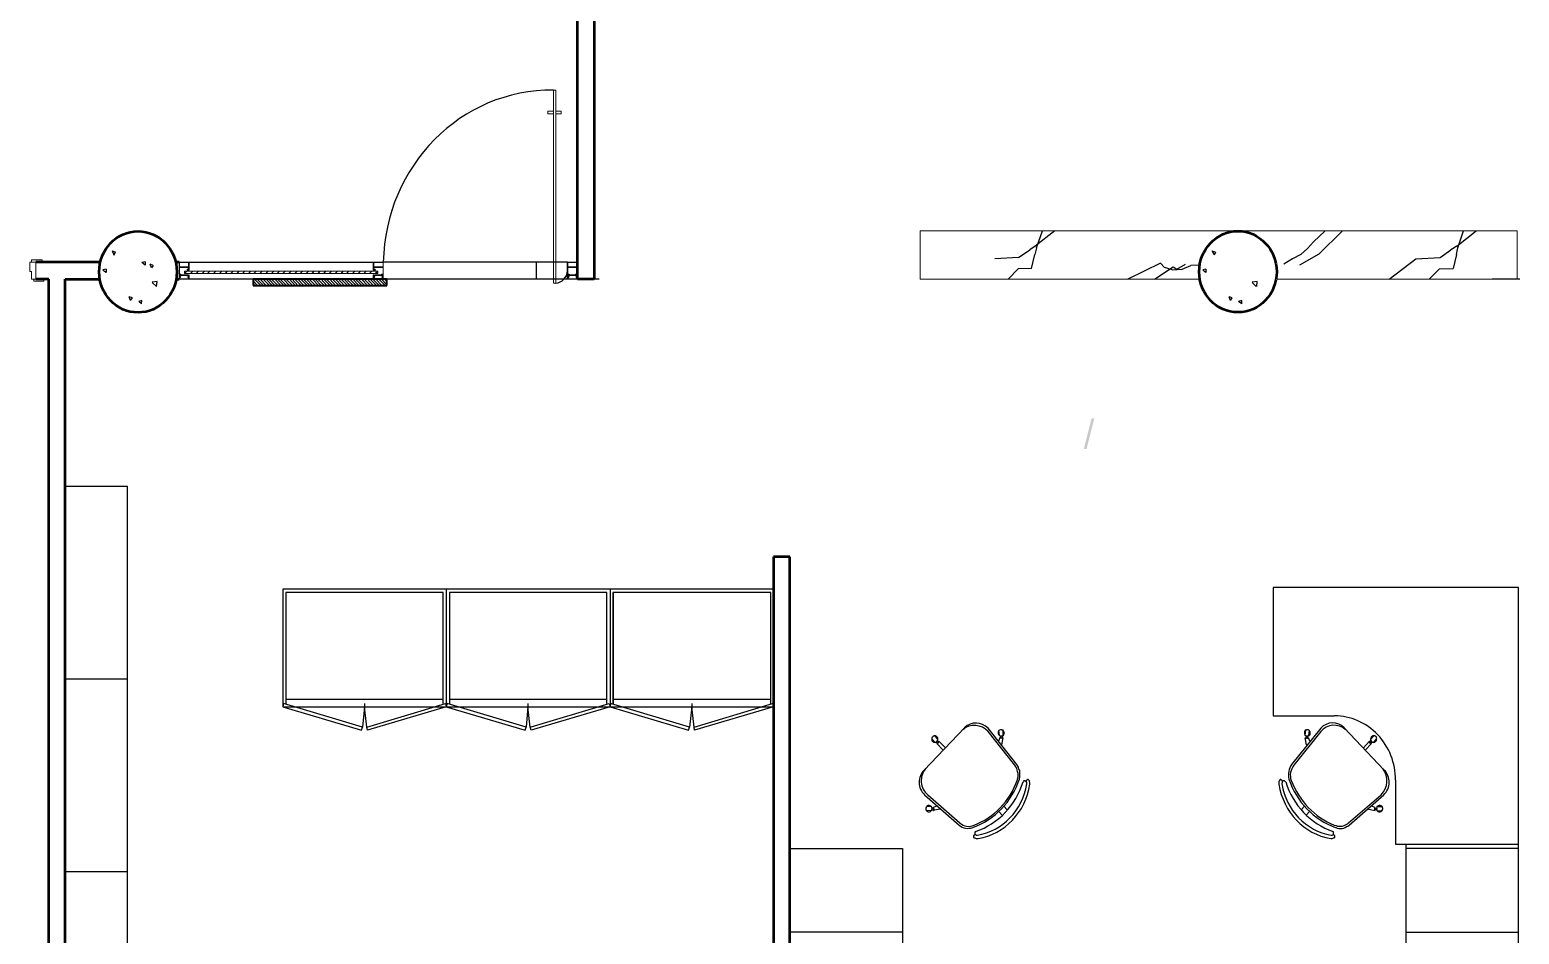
# Model space of a CAD drawing. Header units: millimetres. Extents: x -8 to 5830, y -596 to 3598.
# Drawn here: x 1683.54 to 1690.46, y 2519.41 to 2523.61 of the extents above; entities that cross this region are included whole.
import ezdxf

# ---------------------------------------------------------------- set-up
doc = ezdxf.new("R2010")
doc.units = ezdxf.units.MM
doc.layers.get('0').update_dxf_attribs({"color": 9})

msp = doc.modelspace()

# ---------------------------------------------------------------- linework, layer by layer
at = {"lineweight": 50}
for p, q in [((1686.083, 2522.4528), (1686.083, 2524.948)), ((1686.1611, 2524.948), (1686.1611, 2522.4528)), ((1683.8627, 2522.5324), (1683.563, 2522.5324)), ((1684.2299, 2522.5324), (1684.2151, 2522.5324)), ((1683.6242, 2522.4528), (1683.563, 2522.4528)), ((1683.6242, 2515.1219), (1683.6242, 2522.4528)), ((1683.7001, 2515.1219), (1683.7001, 2522.4528)), ((1683.7001, 2522.4528), (1683.8605, 2522.4528)), ((1684.2172, 2522.4528), (1684.2299, 2522.4528)), ((1686.1611, 2522.4528), (1686.083, 2522.4528)), ((1687.0707, 2521.1621), (1686.9948, 2521.1621)), ((1686.9948, 2521.1621), (1686.9948, 2515.1219)), ((1687.0707, 2515.1219), (1687.0707, 2521.1621)), ((1686.9926, 2521.0826), (1686.9948, 2521.0826))]:
    msp.add_line(p, q, dxfattribs=at)
at = {"lineweight": 20}
for p, q in [((1685.9711, 2522.4352), (1685.9711, 2523.3325)), ((1685.9711, 2523.3325), (1685.9817, 2523.3325)), ((1685.9817, 2523.3325), (1685.9817, 2522.4352)), ((1685.9711, 2523.2352), (1685.9458, 2523.2352)), ((1685.9458, 2523.2352), (1685.9458, 2523.222)), ((1685.9458, 2523.222), (1685.9711, 2523.222)), ((1685.9817, 2523.2352), (1686.007, 2523.2352)), ((1686.007, 2523.222), (1685.9817, 2523.222)), ((1686.007, 2523.2352), (1686.007, 2523.222)), ((1690.454, 2522.6783), (1687.6765, 2522.6783)), ((1687.6765, 2522.6783), (1687.6765, 2522.4528)), ((1690.454, 2522.4528), (1690.454, 2522.6783)), ((1683.5355, 2522.4882), (1683.5355, 2522.5324)), ((1683.5355, 2522.5324), (1683.5925, 2522.5324)), ((1683.544, 2522.4882), (1683.5355, 2522.4882)), ((1683.5925, 2522.5435), (1683.544, 2522.5435)), ((1683.544, 2522.5435), (1683.544, 2522.5324)), ((1683.544, 2522.4528), (1683.544, 2522.4882)), ((1683.563, 2522.5324), (1683.563, 2522.4528)), ((1683.5925, 2522.5324), (1683.5925, 2522.5435)), ((1684.2763, 2522.5324), (1684.2299, 2522.5324)), ((1684.2299, 2522.4528), (1684.2299, 2522.5324)), ((1684.232, 2522.5302), (1684.232, 2522.5103)), ((1684.2742, 2522.5302), (1684.232, 2522.5302)), ((1684.232, 2522.5103), (1684.2742, 2522.5103)), ((1684.232, 2522.5081), (1684.232, 2522.4771)), ((1684.232, 2522.5081), (1684.2742, 2522.5081)), ((1685.1543, 2522.4904), (1684.2552, 2522.4904)), ((1684.2552, 2522.4904), (1684.2552, 2522.4794)), ((1684.2552, 2522.4794), (1685.1543, 2522.4794)), ((1684.2742, 2522.4993), (1684.2679, 2522.4993)), ((1684.2679, 2522.4993), (1684.2679, 2522.4948)), ((1684.2679, 2522.4948), (1684.2721, 2522.4948)), ((1684.27, 2522.497), (1684.2742, 2522.497)), ((1684.2721, 2522.4948), (1684.2721, 2522.497)), ((1684.2742, 2522.5103), (1684.2742, 2522.5302)), ((1684.2742, 2522.5081), (1684.2742, 2522.4993)), ((1684.2742, 2522.497), (1684.2742, 2522.4948)), ((1684.2742, 2522.4948), (1684.2763, 2522.4948)), ((1684.2763, 2522.4948), (1684.2763, 2522.5324)), ((1685.1797, 2522.5324), (1685.1332, 2522.5324)), ((1685.1332, 2522.5324), (1685.1332, 2522.4948)), ((1685.1332, 2522.4948), (1685.1353, 2522.4948)), ((1685.1797, 2522.5302), (1685.1353, 2522.5302)), ((1685.1353, 2522.5302), (1685.1353, 2522.5103)), ((1685.1353, 2522.5103), (1685.1797, 2522.5103)), ((1685.1353, 2522.5081), (1685.1797, 2522.5081)), ((1685.1353, 2522.4993), (1685.1353, 2522.5081)), ((1685.1417, 2522.4993), (1685.1353, 2522.4993)), ((1685.1353, 2522.4948), (1685.1353, 2522.497)), ((1685.1353, 2522.497), (1685.1396, 2522.497)), ((1685.1396, 2522.497), (1685.1396, 2522.4948)), ((1685.1396, 2522.4948), (1685.1438, 2522.4948)), ((1685.1417, 2522.497), (1685.1417, 2522.4993)), ((1685.1438, 2522.497), (1685.1417, 2522.497)), ((1685.1438, 2522.4948), (1685.1438, 2522.497)), ((1685.1543, 2522.4794), (1685.1543, 2522.4904)), ((1685.1797, 2522.5324), (1685.1797, 2522.4528)), ((1685.9965, 2522.5324), (1686.026, 2522.5324)), ((1686.0366, 2522.5324), (1686.0366, 2522.4528)), ((1686.0366, 2522.5324), (1686.083, 2522.5324)), ((1686.083, 2522.5302), (1686.0387, 2522.5302)), ((1686.0387, 2522.5302), (1686.0387, 2522.5103)), ((1686.0387, 2522.5103), (1686.083, 2522.5103)), ((1686.0387, 2522.4771), (1686.0387, 2522.5081)), ((1686.083, 2522.5081), (1686.0387, 2522.5081)), ((1686.083, 2522.5324), (1686.083, 2522.4528)), ((1683.6009, 2522.4528), (1683.544, 2522.4528)), ((1683.5545, 2522.4528), (1683.5545, 2522.444)), ((1683.5545, 2522.444), (1683.6009, 2522.444)), ((1683.6009, 2522.444), (1683.6009, 2522.4528)), ((1684.2299, 2522.4749), (1684.2362, 2522.4749)), ((1684.2299, 2522.4727), (1684.27, 2522.4727)), ((1684.2299, 2522.4661), (1684.232, 2522.4683)), ((1684.2763, 2522.4528), (1684.2299, 2522.4528)), ((1684.232, 2522.4771), (1684.2383, 2522.4771)), ((1684.232, 2522.4749), (1684.232, 2522.4683)), ((1684.232, 2522.4705), (1684.2383, 2522.4705)), ((1684.232, 2522.4683), (1684.2404, 2522.4683)), ((1684.232, 2522.4661), (1684.232, 2522.455)), ((1684.2341, 2522.4661), (1684.232, 2522.4639)), ((1684.232, 2522.4639), (1684.2362, 2522.4595)), ((1684.232, 2522.455), (1684.2763, 2522.455)), ((1684.2341, 2522.4727), (1684.2341, 2522.4749)), ((1684.2341, 2522.4683), (1684.2341, 2522.4661)), ((1684.2341, 2522.4639), (1684.2362, 2522.4661)), ((1684.2362, 2522.4639), (1684.2341, 2522.4595)), ((1684.2362, 2522.4683), (1684.2362, 2522.4661)), ((1684.2383, 2522.4771), (1684.2383, 2522.4749)), ((1684.2383, 2522.4749), (1684.2404, 2522.4749)), ((1684.2383, 2522.4727), (1684.2383, 2522.4705)), ((1684.2404, 2522.4727), (1684.2404, 2522.4749)), ((1684.2404, 2522.4683), (1684.2404, 2522.4705)), ((1684.2404, 2522.4705), (1684.2658, 2522.4705)), ((1684.2658, 2522.4683), (1684.2658, 2522.4705)), ((1684.2742, 2522.4683), (1684.2658, 2522.4683)), ((1684.2679, 2522.4705), (1684.2679, 2522.4727)), ((1684.2742, 2522.4705), (1684.2679, 2522.4705)), ((1684.27, 2522.4595), (1684.2721, 2522.4639)), ((1684.2742, 2522.4639), (1684.27, 2522.4595)), ((1684.2721, 2522.4727), (1684.2742, 2522.4727)), ((1684.2721, 2522.4639), (1684.2763, 2522.4683)), ((1684.2721, 2522.4639), (1684.2721, 2522.4683)), ((1684.2742, 2522.4727), (1684.2742, 2522.4683)), ((1684.2742, 2522.4573), (1684.2742, 2522.4661)), ((1684.2763, 2522.4573), (1684.2742, 2522.4573)), ((1684.2763, 2522.4727), (1684.2763, 2522.4528)), ((1685.1374, 2522.4727), (1685.1332, 2522.4727)), ((1685.1332, 2522.4727), (1685.1332, 2522.4528)), ((1685.1797, 2522.4528), (1685.1332, 2522.4528)), ((1685.1353, 2522.4727), (1685.1353, 2522.4683)), ((1685.1353, 2522.4683), (1685.1438, 2522.4683)), ((1685.1353, 2522.4661), (1685.1374, 2522.4683)), ((1685.1353, 2522.4639), (1685.1374, 2522.4661)), ((1685.1353, 2522.4639), (1685.1396, 2522.4595)), ((1685.1353, 2522.4639), (1685.1353, 2522.455)), ((1685.1797, 2522.455), (1685.1353, 2522.455)), ((1685.1374, 2522.4705), (1685.1374, 2522.4727)), ((1685.1417, 2522.4705), (1685.1374, 2522.4705)), ((1685.1374, 2522.4661), (1685.1374, 2522.4683)), ((1685.1374, 2522.4639), (1685.1396, 2522.4661)), ((1685.1374, 2522.4595), (1685.1396, 2522.4639)), ((1685.1396, 2522.4661), (1685.1396, 2522.4683)), ((1685.1797, 2522.4727), (1685.1417, 2522.4727)), ((1685.1417, 2522.4727), (1685.1417, 2522.4705)), ((1685.1438, 2522.4683), (1685.1438, 2522.4705)), ((1685.1438, 2522.4705), (1685.1691, 2522.4705)), ((1685.1691, 2522.4705), (1685.1691, 2522.4683)), ((1685.1691, 2522.4683), (1685.1775, 2522.4683)), ((1685.1712, 2522.4705), (1685.1712, 2522.4771)), ((1685.1797, 2522.4771), (1685.1712, 2522.4771)), ((1685.1775, 2522.4705), (1685.1712, 2522.4705)), ((1685.1733, 2522.4749), (1685.1775, 2522.4749)), ((1685.1775, 2522.4639), (1685.1733, 2522.4595)), ((1685.1733, 2522.4595), (1685.1754, 2522.4639)), ((1685.1754, 2522.4727), (1685.1754, 2522.4749)), ((1685.1754, 2522.4639), (1685.1754, 2522.4683)), ((1685.1754, 2522.4639), (1685.1797, 2522.4683)), ((1685.1775, 2522.4683), (1685.1775, 2522.4749)), ((1685.1775, 2522.4573), (1685.1775, 2522.4661)), ((1685.1775, 2522.4573), (1685.1797, 2522.4573)), ((1685.9817, 2522.4352), (1685.9711, 2522.4352)), ((1686.0366, 2522.4727), (1686.0408, 2522.4727)), ((1686.0366, 2522.4528), (1686.083, 2522.4528)), ((1686.0387, 2522.4771), (1686.045, 2522.4771)), ((1686.0387, 2522.4683), (1686.0387, 2522.4749)), ((1686.0429, 2522.4749), (1686.0387, 2522.4749)), ((1686.0387, 2522.4683), (1686.0471, 2522.4683)), ((1686.0408, 2522.4683), (1686.0387, 2522.4661)), ((1686.0387, 2522.4639), (1686.0408, 2522.4661)), ((1686.0429, 2522.4595), (1686.0387, 2522.4639)), ((1686.0387, 2522.455), (1686.0387, 2522.4639)), ((1686.083, 2522.455), (1686.0387, 2522.455)), ((1686.0408, 2522.4727), (1686.0408, 2522.4705)), ((1686.0408, 2522.4705), (1686.045, 2522.4705)), ((1686.0408, 2522.4661), (1686.0408, 2522.4683)), ((1686.0429, 2522.4661), (1686.0408, 2522.4639)), ((1686.0429, 2522.4639), (1686.0408, 2522.4595)), ((1686.0429, 2522.4727), (1686.0429, 2522.4749)), ((1686.083, 2522.4727), (1686.0429, 2522.4727)), ((1686.0429, 2522.4661), (1686.0429, 2522.4683)), ((1686.045, 2522.4771), (1686.045, 2522.4749)), ((1686.045, 2522.4749), (1686.0471, 2522.4749)), ((1686.045, 2522.4705), (1686.045, 2522.4727)), ((1686.0471, 2522.4749), (1686.0471, 2522.4727)), ((1686.0471, 2522.4683), (1686.0471, 2522.4705)), ((1686.0724, 2522.4705), (1686.0471, 2522.4705)), ((1686.0724, 2522.4683), (1686.0724, 2522.4705)), ((1686.083, 2522.4683), (1686.0724, 2522.4683)), ((1686.0745, 2522.4705), (1686.0745, 2522.4771)), ((1686.0745, 2522.4771), (1686.083, 2522.4771)), ((1686.0745, 2522.4705), (1686.0809, 2522.4705)), ((1686.083, 2522.4749), (1686.0767, 2522.4749)), ((1686.0767, 2522.4595), (1686.0788, 2522.4639)), ((1686.0788, 2522.4595), (1686.0767, 2522.4595)), ((1686.0788, 2522.4749), (1686.0788, 2522.4727)), ((1686.083, 2522.4683), (1686.0788, 2522.4639)), ((1686.0788, 2522.4639), (1686.0788, 2522.4683)), ((1686.0809, 2522.4639), (1686.0788, 2522.4595)), ((1686.0809, 2522.4705), (1686.0809, 2522.4749)), ((1686.0809, 2522.4661), (1686.0809, 2522.4639)), ((1686.0809, 2522.4639), (1686.083, 2522.4639)), ((1687.6765, 2522.4528), (1688.9787, 2522.4528)), ((1689.3333, 2522.4528), (1690.454, 2522.4528))]:
    msp.add_line(p, q, dxfattribs=at)
at = {"lineweight": 25}
for p, q in [((1688.3033, 2522.6783), (1688.2126, 2522.6075)), ((1688.2189, 2522.5987), (1688.2463, 2522.6783)), ((1689.5063, 2522.6274), (1689.4789, 2522.5965)), ((1689.5612, 2522.6783), (1689.5063, 2522.6274)), ((1689.6414, 2522.6783), (1689.5317, 2522.57)), ((1690.1733, 2522.6075), (1690.264, 2522.6783)), ((1690.1775, 2522.5987), (1690.205, 2522.6783)), ((1683.9196, 2522.5854), (1683.9344, 2522.5788)), ((1683.926, 2522.5678), (1683.9196, 2522.5854)), ((1683.926, 2522.5656), (1683.9344, 2522.5788)), ((1688.1345, 2522.5545), (1688.0247, 2522.5479)), ((1688.1345, 2522.5545), (1688.1872, 2522.5899)), ((1688.2126, 2522.6075), (1688.1872, 2522.5899)), ((1688.1957, 2522.5037), (1688.2105, 2522.5678)), ((1688.2189, 2522.5987), (1688.2105, 2522.5678)), ((1689.0357, 2522.5854), (1689.0505, 2522.5788)), ((1689.0441, 2522.5678), (1689.0357, 2522.5854)), ((1689.0505, 2522.5788), (1689.0441, 2522.5656)), ((1689.4093, 2522.5479), (1689.3692, 2522.5236)), ((1689.4473, 2522.5678), (1689.4093, 2522.5479)), ((1689.5317, 2522.57), (1689.4409, 2522.5191)), ((1689.4789, 2522.5965), (1689.4473, 2522.5678)), ((1689.8588, 2522.4528), (1689.9833, 2522.5479)), ((1689.9833, 2522.5479), (1690.0952, 2522.5545)), ((1690.0952, 2522.5545), (1690.1459, 2522.5899)), ((1690.1733, 2522.6075), (1690.1459, 2522.5899)), ((1690.1712, 2522.5678), (1690.1564, 2522.5037)), ((1690.1712, 2522.5678), (1690.1775, 2522.5987)), ((1683.8901, 2522.4993), (1683.8753, 2522.497)), ((1683.8838, 2522.4882), (1683.8753, 2522.497)), ((1683.8901, 2522.4838), (1683.8838, 2522.4882)), ((1683.8901, 2522.4993), (1683.8901, 2522.4838)), ((1684.0716, 2522.5346), (1684.0568, 2522.5302)), ((1684.0716, 2522.5191), (1684.0568, 2522.5302)), ((1684.0716, 2522.5346), (1684.0716, 2522.5191)), ((1684.1012, 2522.5059), (1684.0948, 2522.5236)), ((1684.1096, 2522.5169), (1684.0948, 2522.5236)), ((1684.1096, 2522.5169), (1684.1012, 2522.5059)), ((1684.2552, 2522.4794), (1684.2658, 2522.4904)), ((1684.2763, 2522.5324), (1685.1332, 2522.5324)), ((1684.2827, 2522.4794), (1684.2932, 2522.4904)), ((1684.3207, 2522.4904), (1684.3101, 2522.4794)), ((1684.3481, 2522.4904), (1684.3375, 2522.4794)), ((1684.3734, 2522.4904), (1684.3629, 2522.4794)), ((1684.3903, 2522.4794), (1684.4009, 2522.4904)), ((1684.4283, 2522.4904), (1684.4177, 2522.4794)), ((1684.4452, 2522.4794), (1684.4557, 2522.4904)), ((1684.4811, 2522.4904), (1684.4705, 2522.4794)), ((1684.5085, 2522.4904), (1684.4979, 2522.4794)), ((1684.5254, 2522.4794), (1684.5359, 2522.4904)), ((1684.5528, 2522.4794), (1684.5634, 2522.4904)), ((1684.5781, 2522.4794), (1684.5887, 2522.4904)), ((1684.6161, 2522.4904), (1684.6056, 2522.4794)), ((1684.633, 2522.4794), (1684.6436, 2522.4904)), ((1684.6605, 2522.4794), (1684.671, 2522.4904)), ((1684.6963, 2522.4904), (1684.6858, 2522.4794)), ((1684.7132, 2522.4794), (1684.7238, 2522.4904)), ((1684.7512, 2522.4904), (1684.7407, 2522.4794)), ((1684.7681, 2522.4794), (1684.7786, 2522.4904)), ((1684.7934, 2522.4794), (1684.804, 2522.4904)), ((1684.8209, 2522.4794), (1684.8314, 2522.4904)), ((1684.8483, 2522.4794), (1684.8588, 2522.4904)), ((1684.8842, 2522.4904), (1684.8757, 2522.4794)), ((1684.9116, 2522.4904), (1684.9011, 2522.4794)), ((1684.9285, 2522.4794), (1684.9391, 2522.4904)), ((1684.9559, 2522.4794), (1684.9665, 2522.4904)), ((1684.9918, 2522.4904), (1684.9834, 2522.4794)), ((1685.0087, 2522.4794), (1685.0193, 2522.4904)), ((1685.0361, 2522.4794), (1685.0467, 2522.4904)), ((1685.0636, 2522.4794), (1685.0741, 2522.4904)), ((1685.0889, 2522.4794), (1685.0995, 2522.4904)), ((1685.1163, 2522.4794), (1685.1269, 2522.4904)), ((1685.1543, 2522.4882), (1685.1438, 2522.4794)), ((1686.0366, 2522.5324), (1685.1797, 2522.5324)), ((1685.893, 2522.4528), (1685.893, 2522.5324)), ((1686.0366, 2522.4528), (1686.0366, 2522.5324)), ((1688.1324, 2522.5015), (1688.0859, 2522.4528)), ((1688.1957, 2522.5037), (1688.1324, 2522.5015)), ((1688.7951, 2522.528), (1688.6431, 2522.4528)), ((1688.7676, 2522.4528), (1688.8542, 2522.5103)), ((1688.8141, 2522.5081), (1688.7951, 2522.528)), ((1688.85, 2522.497), (1688.8141, 2522.5081)), ((1688.85, 2522.497), (1688.8964, 2522.4993)), ((1688.8542, 2522.5103), (1688.8711, 2522.4993)), ((1688.8711, 2522.4993), (1688.9112, 2522.5236)), ((1688.8964, 2522.4993), (1688.9365, 2522.5169)), ((1688.9829, 2522.5191), (1688.9365, 2522.5169)), ((1689.0061, 2522.4993), (1688.9914, 2522.497)), ((1688.9998, 2522.4882), (1688.9914, 2522.497)), ((1689.0061, 2522.4838), (1688.9998, 2522.4882)), ((1689.0061, 2522.4993), (1689.0061, 2522.4838)), ((1690.0445, 2522.4528), (1690.0931, 2522.5015)), ((1690.0931, 2522.5015), (1690.1564, 2522.5037)), ((1684.1286, 2522.4418), (1684.1054, 2522.4396)), ((1684.1244, 2522.4197), (1684.1054, 2522.4374)), ((1684.1244, 2522.4197), (1684.1286, 2522.4418)), ((1686.1843, 2522.4528), (1684.2236, 2522.4528)), ((1684.595, 2522.4241), (1684.5739, 2522.4462)), ((1684.5824, 2522.4241), (1684.5739, 2522.4307)), ((1684.6098, 2522.4241), (1684.5803, 2522.4528)), ((1684.6225, 2522.4241), (1684.5929, 2522.4528)), ((1684.6351, 2522.4241), (1684.6077, 2522.4528)), ((1684.6499, 2522.4241), (1684.6204, 2522.4528)), ((1684.6626, 2522.4241), (1684.6351, 2522.4528)), ((1684.6752, 2522.4241), (1684.6478, 2522.4528)), ((1684.69, 2522.4241), (1684.6605, 2522.4528)), ((1684.6752, 2522.4528), (1684.7027, 2522.4241)), ((1684.7174, 2522.4241), (1684.6879, 2522.4528)), ((1684.7301, 2522.4241), (1684.7006, 2522.4528)), ((1684.7428, 2522.4241), (1684.7153, 2522.4528)), ((1684.7575, 2522.4241), (1684.728, 2522.4528)), ((1684.7702, 2522.4241), (1684.7428, 2522.4528)), ((1684.7829, 2522.4241), (1684.7554, 2522.4528)), ((1684.7976, 2522.4241), (1684.7681, 2522.4528)), ((1684.8103, 2522.4241), (1684.7829, 2522.4528)), ((1684.8251, 2522.4241), (1684.7955, 2522.4528)), ((1684.8377, 2522.4241), (1684.8082, 2522.4528)), ((1684.8504, 2522.4241), (1684.823, 2522.4528)), ((1684.8652, 2522.4241), (1684.8356, 2522.4528)), ((1684.8778, 2522.4241), (1684.8504, 2522.4528)), ((1684.8905, 2522.4241), (1684.8631, 2522.4528)), ((1684.9053, 2522.4241), (1684.8757, 2522.4528)), ((1684.9179, 2522.4241), (1684.8905, 2522.4528)), ((1684.9327, 2522.4241), (1684.9032, 2522.4528)), ((1684.9454, 2522.4241), (1684.9158, 2522.4528)), ((1684.958, 2522.4241), (1684.9306, 2522.4528)), ((1684.9728, 2522.4241), (1684.9433, 2522.4528)), ((1684.9855, 2522.4241), (1684.958, 2522.4528)), ((1684.9981, 2522.4241), (1684.9707, 2522.4528)), ((1685.0129, 2522.4241), (1684.9834, 2522.4528)), ((1685.0256, 2522.4241), (1684.9981, 2522.4528)), ((1685.0404, 2522.4241), (1685.0108, 2522.4528)), ((1685.053, 2522.4241), (1685.0235, 2522.4528)), ((1685.0657, 2522.4241), (1685.0382, 2522.4528)), ((1685.0805, 2522.4241), (1685.0509, 2522.4528)), ((1685.0931, 2522.4241), (1685.0636, 2522.4528)), ((1685.1058, 2522.4241), (1685.0783, 2522.4528)), ((1685.1206, 2522.4241), (1685.091, 2522.4528)), ((1685.1332, 2522.4241), (1685.1058, 2522.4528)), ((1685.148, 2522.4241), (1685.1185, 2522.4528)), ((1685.1607, 2522.4241), (1685.1311, 2522.4528)), ((1685.1733, 2522.4241), (1685.1459, 2522.4528)), ((1685.1881, 2522.4241), (1685.1586, 2522.4528)), ((1685.1965, 2522.4263), (1685.1712, 2522.4528)), ((1685.1965, 2522.4418), (1685.186, 2522.4528)), ((1689.2446, 2522.4418), (1689.2214, 2522.4396)), ((1689.2404, 2522.4197), (1689.2214, 2522.4374)), ((1689.2425, 2522.4197), (1689.2446, 2522.4418)), ((1690.4667, 2522.4528), (1690.3379, 2522.4528)), ((1684.0125, 2522.3666), (1683.9977, 2522.3711)), ((1684.0041, 2522.3534), (1683.9977, 2522.3711)), ((1684.0041, 2522.3534), (1684.0125, 2522.3666)), ((1684.0568, 2522.3534), (1684.0421, 2522.349)), ((1684.0547, 2522.3379), (1684.0421, 2522.349)), ((1684.0547, 2522.3379), (1684.0568, 2522.3534)), ((1689.1201, 2522.3534), (1689.1138, 2522.3711)), ((1689.1286, 2522.3666), (1689.1138, 2522.3711)), ((1689.1201, 2522.3534), (1689.1286, 2522.3666)), ((1689.1729, 2522.3534), (1689.1581, 2522.349)), ((1689.1729, 2522.3379), (1689.1581, 2522.349)), ((1689.1729, 2522.3379), (1689.1729, 2522.3534)), ((1683.9893, 2521.4892), (1683.7044, 2521.4892)), ((1683.9893, 2517.0071), (1683.9893, 2521.4892)), ((1686.9948, 2521.0118), (1684.7132, 2521.0118)), ((1684.7132, 2521.0118), (1684.7132, 2520.4637)), ((1685.4583, 2520.9964), (1684.7259, 2520.9964)), ((1684.7259, 2520.9964), (1684.7259, 2520.4792)), ((1685.4583, 2520.4792), (1685.4583, 2520.9964)), ((1685.473, 2521.0118), (1685.473, 2520.4637)), ((1686.2202, 2520.9964), (1685.4878, 2520.9964)), ((1685.4878, 2520.9964), (1685.4878, 2520.4792)), ((1686.2202, 2520.4792), (1686.2202, 2520.9964)), ((1686.2349, 2521.0118), (1686.2349, 2520.4637)), ((1686.9821, 2520.9964), (1686.2476, 2520.9964)), ((1686.2476, 2520.9964), (1686.2476, 2520.4792)), ((1686.2497, 2520.9964), (1686.2497, 2520.4792)), ((1686.9821, 2520.4792), (1686.9821, 2520.9964)), ((1686.9948, 2520.4637), (1686.9948, 2521.0118)), ((1690.4603, 2521.0185), (1689.3185, 2521.0185)), ((1689.3185, 2521.0185), (1689.3185, 2520.4218)), ((1690.4603, 2515.1219), (1690.4603, 2521.0185)), ((1683.9893, 2520.5919), (1683.7044, 2520.5919)), ((1684.7153, 2520.4792), (1684.7132, 2520.4637)), ((1685.0826, 2520.3687), (1684.7153, 2520.4792)), ((1684.7259, 2520.4991), (1685.4583, 2520.4991)), ((1685.0931, 2520.4792), (1685.0931, 2520.4637)), ((1685.1037, 2520.3687), (1685.4688, 2520.4792)), ((1685.4688, 2520.4792), (1685.473, 2520.4637)), ((1685.4772, 2520.4792), (1685.473, 2520.4637)), ((1685.8445, 2520.3687), (1685.4772, 2520.4792)), ((1685.4878, 2520.4991), (1686.2202, 2520.4991)), ((1685.8529, 2520.4792), (1685.8529, 2520.4637)), ((1685.8635, 2520.3687), (1686.2307, 2520.4792)), ((1686.2307, 2520.4792), (1686.2349, 2520.4637)), ((1686.2371, 2520.4792), (1686.2349, 2520.4637)), ((1686.6043, 2520.3687), (1686.2371, 2520.4792)), ((1686.2476, 2520.4991), (1686.98, 2520.4991)), ((1686.6149, 2520.4792), (1686.6149, 2520.4637)), ((1686.6254, 2520.3687), (1686.9905, 2520.4792)), ((1686.9905, 2520.4792), (1686.9948, 2520.4637)), ((1684.7132, 2520.4637), (1686.9948, 2520.4637)), ((1684.7132, 2520.4637), (1685.0783, 2520.3554)), ((1685.0931, 2520.4637), (1685.0826, 2520.3687)), ((1685.1037, 2520.3687), (1685.0931, 2520.4637)), ((1685.473, 2520.4637), (1685.1058, 2520.3554)), ((1685.473, 2520.4637), (1685.8403, 2520.3554)), ((1685.8529, 2520.4637), (1685.8445, 2520.3687)), ((1685.8635, 2520.3687), (1685.8529, 2520.4637)), ((1686.2349, 2520.4637), (1685.8677, 2520.3554)), ((1686.2349, 2520.4637), (1686.6001, 2520.3554)), ((1686.6149, 2520.4637), (1686.6043, 2520.3687)), ((1686.6254, 2520.3687), (1686.6149, 2520.4637)), ((1686.9948, 2520.4637), (1686.6275, 2520.3554)), ((1689.3185, 2520.4218), (1689.6034, 2520.4218)), ((1685.0783, 2520.3554), (1685.0826, 2520.3687)), ((1685.1058, 2520.3554), (1685.1037, 2520.3687)), ((1685.8403, 2520.3554), (1685.8445, 2520.3687)), ((1685.8677, 2520.3554), (1685.8635, 2520.3687)), ((1686.6001, 2520.3554), (1686.6043, 2520.3687)), ((1686.6275, 2520.3554), (1686.6254, 2520.3687)), ((1687.8833, 2520.3665), (1687.6955, 2520.1698)), ((1688.126, 2520.1963), (1687.9931, 2520.3643)), ((1688.1176, 2520.1919), (1687.9931, 2520.3488)), ((1688.0416, 2520.351), (1688.0395, 2520.3466)), ((1688.0395, 2520.3466), (1688.0395, 2520.34)), ((1688.0395, 2520.34), (1688.0416, 2520.3356)), ((1688.0437, 2520.3532), (1688.0416, 2520.351)), ((1688.0416, 2520.3356), (1688.0479, 2520.3289)), ((1688.0458, 2520.3554), (1688.0437, 2520.3532)), ((1688.0458, 2520.3311), (1688.0437, 2520.3532)), ((1688.05, 2520.3577), (1688.0458, 2520.3554)), ((1688.0564, 2520.3577), (1688.05, 2520.3577)), ((1688.0585, 2520.3554), (1688.0564, 2520.3577)), ((1688.0627, 2520.3554), (1688.0585, 2520.3554)), ((1688.0606, 2520.3289), (1688.0648, 2520.3311)), ((1688.0627, 2520.3311), (1688.0627, 2520.3554)), ((1688.0648, 2520.351), (1688.0627, 2520.3554)), ((1688.0669, 2520.3488), (1688.0648, 2520.351)), ((1688.0648, 2520.3311), (1688.0669, 2520.3356)), ((1688.0669, 2520.3466), (1688.0669, 2520.3488)), ((1688.069, 2520.3422), (1688.0669, 2520.3466)), ((1688.0669, 2520.3378), (1688.069, 2520.3422)), ((1688.0669, 2520.3356), (1688.0669, 2520.3378)), ((1689.5401, 2520.3643), (1689.405, 2520.1963)), ((1689.5401, 2520.3488), (1689.4156, 2520.1919)), ((1689.4662, 2520.351), (1689.4641, 2520.3488)), ((1689.4641, 2520.3488), (1689.4641, 2520.3378)), ((1689.4641, 2520.3378), (1689.4662, 2520.3356)), ((1689.4684, 2520.3554), (1689.4662, 2520.351)), ((1689.4662, 2520.3356), (1689.4684, 2520.3311)), ((1689.4684, 2520.3311), (1689.4705, 2520.3554)), ((1689.4726, 2520.3554), (1689.4684, 2520.3554)), ((1689.4684, 2520.3311), (1689.4705, 2520.3289)), ((1689.4747, 2520.3577), (1689.4726, 2520.3554)), ((1689.4831, 2520.3577), (1689.4747, 2520.3577)), ((1689.4852, 2520.3554), (1689.4831, 2520.3577)), ((1689.4831, 2520.3289), (1689.4852, 2520.3311)), ((1689.4895, 2520.351), (1689.4852, 2520.3554)), ((1689.4852, 2520.3311), (1689.4874, 2520.3532)), ((1689.4852, 2520.3311), (1689.4895, 2520.3333)), ((1689.4916, 2520.3466), (1689.4895, 2520.351)), ((1689.4895, 2520.3333), (1689.4916, 2520.3356)), ((1689.4916, 2520.3356), (1689.4916, 2520.3466)), ((1689.8356, 2520.1698), (1689.6499, 2520.3665)), ((1687.7335, 2520.3223), (1687.7314, 2520.3179)), ((1687.7314, 2520.3179), (1687.7314, 2520.3068)), ((1687.7461, 2520.298), (1687.7314, 2520.3157)), ((1687.7314, 2520.3068), (1687.7335, 2520.3046)), ((1687.7356, 2520.3245), (1687.7335, 2520.3223)), ((1687.7335, 2520.3046), (1687.7356, 2520.3024)), ((1687.7377, 2520.3267), (1687.7356, 2520.3245)), ((1687.7356, 2520.3024), (1687.7398, 2520.3002)), ((1687.7419, 2520.3289), (1687.7377, 2520.3267)), ((1687.7398, 2520.3002), (1687.7419, 2520.3002)), ((1687.7482, 2520.3289), (1687.7419, 2520.3289)), ((1687.7419, 2520.3002), (1687.7461, 2520.298)), ((1687.7588, 2520.3112), (1687.744, 2520.3289)), ((1687.7461, 2520.298), (1687.7503, 2520.3002)), ((1687.7503, 2520.3267), (1687.7482, 2520.3289)), ((1687.7546, 2520.3245), (1687.7503, 2520.3267)), ((1687.7503, 2520.3002), (1687.7525, 2520.3002)), ((1687.7546, 2520.3046), (1687.7525, 2520.3024)), ((1687.7525, 2520.3024), (1687.7525, 2520.298)), ((1687.7525, 2520.298), (1687.7546, 2520.298)), ((1687.7588, 2520.3201), (1687.7546, 2520.3245)), ((1687.7609, 2520.3046), (1687.7546, 2520.3046)), ((1687.7546, 2520.298), (1687.7546, 2520.2958)), ((1687.7546, 2520.2958), (1687.7588, 2520.2958)), ((1687.7841, 2520.2626), (1687.7546, 2520.2936)), ((1687.7546, 2520.2936), (1687.7588, 2520.2936)), ((1687.7567, 2520.3046), (1687.7588, 2520.309)), ((1687.7588, 2520.309), (1687.7588, 2520.3201)), ((1687.7588, 2520.2958), (1687.7609, 2520.298)), ((1687.7588, 2520.2936), (1687.7609, 2520.2958)), ((1687.7609, 2520.3024), (1687.7609, 2520.3046)), ((1687.763, 2520.3002), (1687.7609, 2520.3024)), ((1687.7609, 2520.298), (1687.763, 2520.3002)), ((1687.7609, 2520.2958), (1687.763, 2520.298)), ((1687.763, 2520.298), (1687.763, 2520.3024)), ((1687.763, 2520.3024), (1687.7651, 2520.3024)), ((1687.7651, 2520.3024), (1687.7947, 2520.2737)), ((1688.0479, 2520.3201), (1688.0416, 2520.3046)), ((1688.0479, 2520.3289), (1688.0606, 2520.3289)), ((1688.05, 2520.3201), (1688.0479, 2520.3201)), ((1688.0522, 2520.3289), (1688.05, 2520.3267)), ((1688.05, 2520.3267), (1688.05, 2520.3223)), ((1688.0522, 2520.3179), (1688.05, 2520.3201)), ((1688.0522, 2520.3201), (1688.0627, 2520.3201)), ((1688.0564, 2520.3179), (1688.0522, 2520.3179)), ((1688.0585, 2520.3201), (1688.0564, 2520.3179)), ((1688.0564, 2520.2869), (1688.0627, 2520.3201)), ((1688.0606, 2520.3267), (1688.0585, 2520.3289)), ((1688.0585, 2520.3201), (1688.0606, 2520.3223)), ((1688.0606, 2520.3223), (1688.0606, 2520.3267)), ((1689.4747, 2520.2869), (1689.4684, 2520.3201)), ((1689.4705, 2520.3289), (1689.4831, 2520.3289)), ((1689.4705, 2520.3223), (1689.4705, 2520.3201)), ((1689.4705, 2520.3201), (1689.4789, 2520.3201)), ((1689.4726, 2520.3289), (1689.4726, 2520.3201)), ((1689.4726, 2520.3201), (1689.4747, 2520.3179)), ((1689.4747, 2520.3179), (1689.4789, 2520.3179)), ((1689.481, 2520.3267), (1689.4789, 2520.3289)), ((1689.4789, 2520.3201), (1689.481, 2520.3223)), ((1689.4789, 2520.3179), (1689.481, 2520.3201)), ((1689.481, 2520.3223), (1689.481, 2520.3267)), ((1689.4895, 2520.3046), (1689.4831, 2520.3201)), ((1689.4831, 2520.3201), (1689.4831, 2520.3179)), ((1689.766, 2520.3024), (1689.7385, 2520.2737)), ((1689.747, 2520.2626), (1689.7765, 2520.2936)), ((1689.7681, 2520.3024), (1689.766, 2520.3024)), ((1689.7681, 2520.298), (1689.7681, 2520.3024)), ((1689.7723, 2520.2936), (1689.7681, 2520.298)), ((1689.7702, 2520.3046), (1689.7702, 2520.298)), ((1689.7786, 2520.3046), (1689.7702, 2520.3046)), ((1689.7702, 2520.298), (1689.7723, 2520.2958)), ((1689.7723, 2520.3112), (1689.7871, 2520.3289)), ((1689.7744, 2520.3201), (1689.7723, 2520.3157)), ((1689.7723, 2520.3157), (1689.7723, 2520.309)), ((1689.7723, 2520.309), (1689.7744, 2520.3046)), ((1689.7723, 2520.2958), (1689.7765, 2520.2958)), ((1689.7765, 2520.2936), (1689.7723, 2520.2936)), ((1689.7765, 2520.3245), (1689.7744, 2520.3223)), ((1689.7744, 2520.3223), (1689.7744, 2520.3201)), ((1689.7807, 2520.3267), (1689.7765, 2520.3245)), ((1689.7765, 2520.2958), (1689.7786, 2520.298)), ((1689.7786, 2520.298), (1689.7786, 2520.3046)), ((1689.7786, 2520.3002), (1689.7828, 2520.3002)), ((1689.7828, 2520.3289), (1689.7807, 2520.3267)), ((1689.7913, 2520.3289), (1689.7828, 2520.3289)), ((1689.7828, 2520.3002), (1689.7849, 2520.298)), ((1689.7849, 2520.298), (1689.7997, 2520.3157)), ((1689.7849, 2520.298), (1689.7892, 2520.3002)), ((1689.7892, 2520.3002), (1689.7913, 2520.3002)), ((1689.7934, 2520.3267), (1689.7913, 2520.3289)), ((1689.7913, 2520.3002), (1689.7955, 2520.3024)), ((1689.7976, 2520.3245), (1689.7934, 2520.3267)), ((1689.7955, 2520.3024), (1689.7997, 2520.3068)), ((1689.7997, 2520.3223), (1689.7976, 2520.3245)), ((1689.7997, 2520.3179), (1689.7997, 2520.3223)), ((1689.8018, 2520.3157), (1689.7997, 2520.3179)), ((1689.7997, 2520.3112), (1689.8018, 2520.3157)), ((1689.7997, 2520.3068), (1689.7997, 2520.3112)), ((1688.1345, 2520.1831), (1688.126, 2520.1963)), ((1688.1218, 2520.1853), (1688.1176, 2520.1919)), ((1688.126, 2520.1786), (1688.1218, 2520.1853)), ((1688.1281, 2520.1698), (1688.126, 2520.1786)), ((1688.1302, 2520.1632), (1688.1281, 2520.1698)), ((1688.1281, 2520.1212), (1688.1324, 2520.1389)), ((1688.1324, 2520.1543), (1688.1302, 2520.1632)), ((1688.1324, 2520.1389), (1688.1324, 2520.1543)), ((1688.1366, 2520.1742), (1688.1345, 2520.1831)), ((1688.1408, 2520.1676), (1688.1366, 2520.1742)), ((1688.1387, 2520.1278), (1688.1408, 2520.1366)), ((1688.1408, 2520.1366), (1688.1408, 2520.1676)), ((1688.1725, 2520.1234), (1688.1704, 2520.1212)), ((1688.1746, 2520.1234), (1688.1725, 2520.1234)), ((1688.1767, 2520.1256), (1688.1746, 2520.1234)), ((1688.1788, 2520.1256), (1688.1767, 2520.1256)), ((1688.1809, 2520.1234), (1688.1788, 2520.1256)), ((1688.1851, 2520.119), (1688.1809, 2520.1234)), ((1689.3523, 2520.1256), (1689.3481, 2520.1212)), ((1689.3544, 2520.1256), (1689.3523, 2520.1256)), ((1689.3565, 2520.1234), (1689.3544, 2520.1256)), ((1689.3586, 2520.1234), (1689.3565, 2520.1234)), ((1689.3607, 2520.1212), (1689.3586, 2520.1234)), ((1689.8884, 2520.1234), (1689.8884, 2519.825)), ((1687.6976, 2520.0549), (1687.858, 2519.9134)), ((1687.7124, 2520.0549), (1687.8622, 2519.9245)), ((1688.1598, 2520.119), (1688.1556, 2520.1145)), ((1688.1661, 2520.119), (1688.1598, 2520.119)), ((1688.1682, 2520.1168), (1688.1661, 2520.119)), ((1688.1725, 2520.1123), (1688.1682, 2520.1168)), ((1688.1704, 2520.1212), (1688.1704, 2520.1145)), ((1688.1725, 2520.1057), (1688.1725, 2520.1123)), ((1688.1851, 2520.1168), (1688.1851, 2520.119)), ((1688.1872, 2520.1101), (1688.1851, 2520.1168)), ((1688.1872, 2520.1035), (1688.1872, 2520.1101)), ((1689.3481, 2520.119), (1689.3459, 2520.1168)), ((1689.3459, 2520.1168), (1689.3459, 2520.1035)), ((1689.3481, 2520.1212), (1689.3481, 2520.119)), ((1689.3607, 2520.1123), (1689.3586, 2520.1079)), ((1689.3586, 2520.1079), (1689.3586, 2520.1057)), ((1689.3607, 2520.1212), (1689.3607, 2520.1123)), ((1689.3628, 2520.1168), (1689.3607, 2520.1145)), ((1689.3671, 2520.119), (1689.3628, 2520.1168)), ((1689.3713, 2520.119), (1689.3671, 2520.119)), ((1689.3755, 2520.1168), (1689.3713, 2520.119)), ((1689.3776, 2520.1145), (1689.3755, 2520.1168)), ((1689.6689, 2519.9245), (1689.8208, 2520.0549)), ((1689.6731, 2519.9134), (1689.8335, 2520.0549)), ((1687.706, 2519.9974), (1687.7039, 2519.9952)), ((1687.7039, 2519.9952), (1687.7039, 2519.9841)), ((1687.7081, 2520.0018), (1687.706, 2519.9974)), ((1687.7292, 2519.9996), (1687.706, 2519.9996)), ((1687.7102, 2520.004), (1687.7081, 2520.0018)), ((1687.7124, 2520.004), (1687.7102, 2520.004)), ((1687.7166, 2520.0063), (1687.7124, 2520.004)), ((1687.7208, 2520.004), (1687.7166, 2520.0063)), ((1687.7229, 2520.004), (1687.7208, 2520.004)), ((1687.7271, 2520.0018), (1687.7229, 2520.004)), ((1687.7292, 2519.9996), (1687.7271, 2520.0018)), ((1687.7314, 2519.9952), (1687.7292, 2519.9996)), ((1687.7314, 2519.9908), (1687.7292, 2519.9886)), ((1687.7292, 2519.9886), (1687.7335, 2519.9841)), ((1687.7292, 2519.9819), (1687.7314, 2519.9864)), ((1687.7314, 2519.9952), (1687.7314, 2519.9908)), ((1687.7377, 2519.993), (1687.7314, 2519.993)), ((1687.7356, 2519.9841), (1687.7377, 2519.9864)), ((1687.7398, 2519.9952), (1687.7377, 2519.9952)), ((1687.7398, 2519.9908), (1687.7377, 2519.993)), ((1687.7693, 2519.9886), (1687.7377, 2519.9819)), ((1687.7377, 2519.9819), (1687.7419, 2519.9864)), ((1687.7377, 2519.9864), (1687.7398, 2519.9864)), ((1687.7525, 2520.0018), (1687.7398, 2519.9952)), ((1687.7419, 2519.9886), (1687.7398, 2519.993)), ((1687.7398, 2519.9864), (1687.7398, 2519.9908)), ((1687.7419, 2519.9864), (1687.7419, 2519.9886)), ((1688.0669, 2520.0018), (1688.0817, 2519.9841)), ((1689.4641, 2520.0018), (1689.4494, 2519.9841)), ((1689.7617, 2519.9886), (1689.7934, 2519.9819)), ((1689.7913, 2519.9952), (1689.7786, 2520.0018)), ((1689.7934, 2519.993), (1689.7913, 2519.9952)), ((1689.7913, 2519.9841), (1689.7913, 2519.993)), ((1689.7913, 2519.993), (1689.7997, 2519.993)), ((1689.7913, 2519.9886), (1689.7934, 2519.9908)), ((1689.7955, 2519.9841), (1689.7913, 2519.9886)), ((1689.7934, 2519.9908), (1689.7934, 2519.993)), ((1689.7997, 2519.9864), (1689.7976, 2519.9841)), ((1689.8018, 2519.9952), (1689.7997, 2519.993)), ((1689.7997, 2519.993), (1689.8018, 2519.9908)), ((1689.8018, 2519.9864), (1689.7997, 2519.9864)), ((1689.7997, 2519.9864), (1689.8018, 2519.9819)), ((1689.8061, 2520.0018), (1689.8018, 2519.9996)), ((1689.8018, 2519.9996), (1689.8018, 2519.9952)), ((1689.8018, 2519.9996), (1689.825, 2519.9996)), ((1689.8018, 2519.9908), (1689.8018, 2519.9864)), ((1689.8082, 2520.004), (1689.8061, 2520.0018)), ((1689.8103, 2520.004), (1689.8082, 2520.004)), ((1689.8145, 2520.0063), (1689.8103, 2520.004)), ((1689.8187, 2520.004), (1689.8145, 2520.0063)), ((1689.8208, 2520.004), (1689.8187, 2520.004)), ((1689.825, 2520.0018), (1689.8208, 2520.004)), ((1689.8272, 2519.9974), (1689.825, 2520.0018)), ((1689.8272, 2519.9952), (1689.8272, 2519.9974)), ((1689.8293, 2519.9908), (1689.8272, 2519.9952)), ((1689.8272, 2519.9841), (1689.8293, 2519.9886)), ((1689.8293, 2519.9886), (1689.8293, 2519.9908)), ((1687.7039, 2519.9841), (1687.706, 2519.9819)), ((1687.706, 2519.9819), (1687.7102, 2519.9775)), ((1687.7271, 2519.9797), (1687.706, 2519.9819)), ((1687.7102, 2519.9775), (1687.7145, 2519.9753)), ((1687.7145, 2519.9753), (1687.7208, 2519.9753)), ((1687.7208, 2519.9753), (1687.725, 2519.9775)), ((1687.725, 2519.9775), (1687.7271, 2519.9797)), ((1687.7271, 2519.9797), (1687.7292, 2519.9819)), ((1687.7335, 2519.9841), (1687.7356, 2519.9841)), ((1687.7377, 2519.9819), (1687.7398, 2519.9819)), ((1688.0437, 2519.9775), (1688.0585, 2519.9598)), ((1689.4874, 2519.9775), (1689.4726, 2519.9598)), ((1689.6499, 2519.9112), (1689.6562, 2519.9156)), ((1689.6562, 2519.9156), (1689.6646, 2519.9201)), ((1689.6646, 2519.9201), (1689.6689, 2519.9245)), ((1689.7934, 2519.9819), (1689.7913, 2519.9841)), ((1689.7976, 2519.9841), (1689.7955, 2519.9841)), ((1689.8018, 2519.9819), (1689.8061, 2519.9775)), ((1689.8039, 2519.9797), (1689.8272, 2519.9819)), ((1689.8061, 2519.9775), (1689.8103, 2519.9753)), ((1689.8103, 2519.9753), (1689.8166, 2519.9753)), ((1689.8166, 2519.9753), (1689.8208, 2519.9775)), ((1689.8208, 2519.9775), (1689.8272, 2519.9841)), ((1687.9276, 2519.867), (1687.9255, 2519.8648)), ((1687.9255, 2519.8648), (1687.9255, 2519.856)), ((1687.9255, 2519.856), (1687.9276, 2519.8538)), ((1687.9297, 2519.867), (1687.9276, 2519.867)), ((1687.9276, 2519.8538), (1687.9319, 2519.8538)), ((1687.9319, 2519.8692), (1687.9297, 2519.867)), ((1687.9361, 2519.8847), (1687.9319, 2519.8803)), ((1687.9319, 2519.8803), (1687.9319, 2519.8736)), ((1687.9319, 2519.8736), (1687.9382, 2519.867)), ((1687.934, 2519.8692), (1687.9319, 2519.8692)), ((1687.9319, 2519.8538), (1687.9382, 2519.8515)), ((1687.9382, 2519.867), (1687.9424, 2519.867)), ((1687.9382, 2519.8515), (1687.9466, 2519.8515)), ((1689.5866, 2519.8515), (1689.5929, 2519.8515)), ((1689.5887, 2519.867), (1689.5929, 2519.867)), ((1689.5929, 2519.867), (1689.5971, 2519.8692)), ((1689.5929, 2519.8515), (1689.5992, 2519.8538)), ((1689.5992, 2519.8825), (1689.5971, 2519.8847)), ((1689.5971, 2519.8692), (1689.5992, 2519.8714)), ((1689.5992, 2519.8692), (1689.5971, 2519.8692)), ((1689.5992, 2519.8714), (1689.5992, 2519.8825)), ((1689.6013, 2519.867), (1689.5992, 2519.8692)), ((1689.5992, 2519.8538), (1689.6034, 2519.8538)), ((1689.6034, 2519.867), (1689.6013, 2519.867)), ((1689.6034, 2519.9134), (1689.6119, 2519.9112)), ((1689.6055, 2519.8648), (1689.6034, 2519.867)), ((1689.6034, 2519.8538), (1689.6055, 2519.856)), ((1689.6055, 2519.856), (1689.6055, 2519.8648)), ((1689.6098, 2519.9024), (1689.6161, 2519.9002)), ((1689.6119, 2519.9112), (1689.6182, 2519.909)), ((1689.6161, 2519.9002), (1689.6245, 2519.898)), ((1689.6182, 2519.909), (1689.6414, 2519.909)), ((1689.6245, 2519.898), (1689.6393, 2519.898)), ((1689.6393, 2519.898), (1689.6478, 2519.9002)), ((1689.6414, 2519.909), (1689.6499, 2519.9112)), ((1689.6478, 2519.9002), (1689.6541, 2519.9024)), ((1689.6541, 2519.9024), (1689.6604, 2519.9068)), ((1689.6604, 2519.9068), (1689.6668, 2519.909)), ((1689.6668, 2519.909), (1689.6731, 2519.9134)), ((1687.0707, 2519.8051), (1687.5942, 2519.8051)), ((1687.5942, 2519.8051), (1687.5942, 2515.3739)), ((1689.8884, 2519.825), (1690.4603, 2519.825)), ((1689.9369, 2518.1719), (1689.9369, 2519.825)), ((1690.4603, 2519.8051), (1689.9369, 2519.8051)), ((1683.9893, 2519.6968), (1683.7044, 2519.6968)), ((1687.5942, 2519.4162), (1687.0707, 2519.4162)), ((1689.9369, 2519.4162), (1690.4603, 2519.4162))]:
    msp.add_line(p, q, dxfattribs=at)
at = {"lineweight": 40}
for p, q in [((1684.5739, 2522.4528), (1684.5739, 2522.4241)), ((1685.1965, 2522.4528), (1684.5739, 2522.4528)), ((1684.5739, 2522.4241), (1685.1965, 2522.4241)), ((1685.1965, 2522.4241), (1685.1965, 2522.4528)), ((1687.0707, 2519.3963), (1687.0707, 2521.0185))]:
    msp.add_line(p, q, dxfattribs=at)
at = {"lineweight": 25}
for centre, major_axis, start_param, end_param in [((1685.9615, 2522.5136), (0, 0.8189), -0.012347, 1.547869), ((1685.9789, 2522.4955), (0, 0.0604), 3.189176, 4.664806), ((1689.604, 2520.1239), (0, 0.2978), 4.710534, 6.285041), ((1687.9294, 2520.2859), (0, 0.0917), -0.814477, 0.671862), ((1687.9371, 2520.306), (0, 0.0826), -0.788353, 0.749896), ((1689.5961, 2520.3071), (0, 0.0819), -0.758937, 0.797393), ((1689.6024, 2520.2917), (0, 0.0867), -0.706378, 0.851577), ((1689.4696, 2520.1477), (0, 0.0833), 0.947204, 1.81202), ((1687.7459, 2520.1133), (0, 0.0773), 0.752044, 2.428006), ((1687.7632, 2520.121), (0, 0.0849), 0.859511, 2.463401), ((1687.808, 2520.2498), (0, 0.3671), 3.47063, 4.373596), ((1689.7222, 2520.249), (0, 0.3661), 1.908135, 2.81401), ((1689.4648, 2520.1456), (0, 0.0692), 0.838924, 1.931973), ((1689.7633, 2520.1204), (0, 0.089), 3.885126, 5.394453), ((1689.7848, 2520.1133), (0, 0.0776), 3.858507, 5.527815), ((1687.8111, 2520.2467), (0, 0.355), 3.492587, 4.350812), ((1687.8313, 2520.2243), (0, 0.3569), 3.454178, 4.399803), ((1687.9022, 2520.1504), (0, 0.2865), 3.288939, 4.555826), ((1687.9015, 2520.1508), (0, 0.3029), 3.298297, 4.555685), ((1689.6317, 2520.1508), (0, 0.3029), 1.727501, 2.984888), ((1689.6342, 2520.156), (0, 0.2929), 1.743392, 2.978214), ((1689.7019, 2520.2243), (0, 0.3569), 1.883382, 2.829007), ((1689.7328, 2520.2604), (0, 0.3725), 1.953764, 2.769207), ((1687.9026, 2519.9685), (0, 0.061), 2.377081, 3.586278), ((1687.8995, 2519.9699), (0, 0.0713), 2.48528, 3.467608)]:
    msp.add_ellipse(centre, major_axis=major_axis, ratio=0.954968, start_param=start_param, end_param=end_param, dxfattribs=at)
at = {"lineweight": 50}
for centre, major_axis, start_param, end_param in [((1684.0389, 2522.4871), (0, 0.189), 1.570796326794454, 7.85398163397404), ((1689.1551, 2522.488), (0, 0.1888), 1.570796326794885, 7.853981633974471)]:
    msp.add_ellipse(centre, major_axis=major_axis, ratio=0.954968, start_param=start_param, end_param=end_param, dxfattribs=at)
at = {"lineweight": 20, "transparency": 33554559}
msp.add_solid([(1688.4743, 2521.8053), (1688.4869, 2521.8053), (1688.4384, 2521.6638), (1688.4511, 2521.6638)], dxfattribs=at)

doc.saveas('drawing.dxf')
